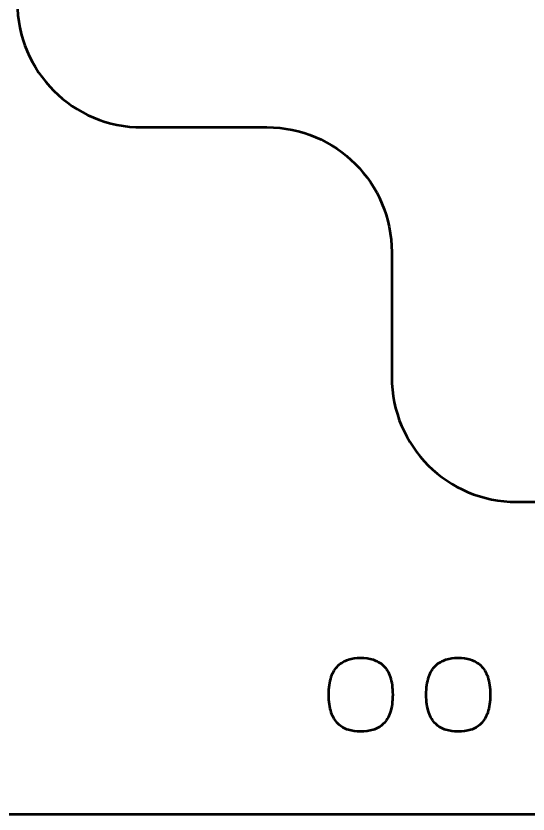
# Model space of a CAD drawing. Header units: centimetres. Extents: x -17.9 to -3.1, y -25.3 to -4.3.
# Drawn here: x -11.781 to -9.729, y -25.35 to -22.154 of the extents above; entities that cross this region are included whole.
import ezdxf

# ---------------------------------------------------------------- set-up
doc = ezdxf.new("R2010")
doc.units = ezdxf.units.CM
doc.header["$MEASUREMENT"] = 0
doc.layers.add('Layer 1', color=7, linetype='Continuous')

msp = doc.modelspace()

# ---------------------------------------------------------------- linework, layer by layer
at = {"layer": 'Layer 1', "color": 7, "lineweight": 53}
msp.add_open_spline([(-17.90003, -24.8499), (-17.90003, -24.8499), (-17.90003, -4.84994), (-17.90003, -4.84994), (-17.90003, -4.84994), (-17.90003, -4.57297), (-17.67694, -4.34998), (-17.39994, -4.34998), (-17.39994, -4.34998), (-17.39994, -4.34998), (-3.60007, -4.34998), (-3.60007, -4.34998), (-3.60007, -4.34998), (-3.32293, -4.34998), (-3.09997, -4.57297), (-3.09997, -4.84994), (-3.09997, -4.84994), (-3.09997, -4.84994), (-3.09997, -24.8499), (-3.09997, -24.8499), (-3.09997, -24.8499), (-3.09997, -25.1269), (-3.32293, -25.34999), (-3.60007, -25.34999), (-3.60007, -25.34999), (-3.60007, -25.34999), (-17.39994, -25.34999), (-17.39994, -25.34999), (-17.39994, -25.34999), (-17.67694, -25.34999), (-17.90003, -25.1269), (-17.90003, -24.8499)], degree=3, knots=[0, 0, 0, 0, 0.125, 0.125, 0.125, 0.125, 0.25, 0.25, 0.25, 0.25, 0.375, 0.375, 0.375, 0.375, 0.5, 0.5, 0.5, 0.5, 0.625, 0.625, 0.625, 0.625, 0.75, 0.75, 0.75, 0.75, 0.875, 0.875, 0.875, 0.875, 1, 1, 1, 1], dxfattribs=at)
at = {"layer": 'Layer 1', "color": 2, "lineweight": 53}
msp.add_open_spline([(-10.27499, -19.79993), (-10.27499, -19.79993), (-10.27503, -19.30007), (-10.27503, -19.30007), (-10.27503, -19.30007), (-10.27503, -19.02293), (-10.05194, -18.79997), (-9.77494, -18.79997), (-9.77494, -18.79997), (-9.77494, -18.79997), (-8.32507, -18.79997), (-8.32507, -18.79997), (-8.32507, -18.79997), (-8.04793, -18.79997), (-7.82497, -19.02293), (-7.82497, -19.30007), (-7.82497, -19.30007), (-7.82497, -19.30007), (-7.82497, -23.59994), (-7.82497, -23.59994), (-7.82497, -23.59994), (-7.82497, -23.87694), (-8.04793, -24.10003), (-8.32507, -24.10003), (-8.32507, -24.10003), (-8.32507, -24.10003), (-9.77494, -24.10003), (-9.77494, -24.10003), (-9.77494, -24.10003), (-10.05194, -24.10003), (-10.27503, -23.87694), (-10.27503, -23.59994), (-10.27503, -23.59994), (-10.27503, -23.59994), (-10.27499, -23.10007), (-10.27499, -23.10007), (-10.27499, -23.10007), (-10.27494, -22.82312), (-10.49803, -22.60003), (-10.77503, -22.60003), (-10.77503, -22.60003), (-10.77503, -22.60003), (-11.27493, -22.60003), (-11.27493, -22.60003), (-11.27493, -22.60003), (-11.55207, -22.60003), (-11.77503, -22.37694), (-11.77503, -22.09994), (-11.77503, -22.09994), (-11.77503, -22.09994), (-11.77503, -20.80007), (-11.77503, -20.80007), (-11.77503, -20.80007), (-11.77503, -20.52293), (-11.55207, -20.29997), (-11.27493, -20.29997), (-11.27493, -20.29997), (-11.27493, -20.29997), (-10.77503, -20.29997), (-10.77503, -20.29997), (-10.77503, -20.29997), (-10.49803, -20.29997), (-10.27494, -20.07688), (-10.27499, -19.79993)], degree=3, knots=[0, 0, 0, 0, 0.0625, 0.0625, 0.0625, 0.0625, 0.125, 0.125, 0.125, 0.125, 0.1875, 0.1875, 0.1875, 0.1875, 0.25, 0.25, 0.25, 0.25, 0.3125, 0.3125, 0.3125, 0.3125, 0.375, 0.375, 0.375, 0.375, 0.4375, 0.4375, 0.4375, 0.4375, 0.5, 0.5, 0.5, 0.5, 0.5625, 0.5625, 0.5625, 0.5625, 0.625, 0.625, 0.625, 0.625, 0.6875, 0.6875, 0.6875, 0.6875, 0.75, 0.75, 0.75, 0.75, 0.8125, 0.8125, 0.8125, 0.8125, 0.875, 0.875, 0.875, 0.875, 0.9375, 0.9375, 0.9375, 0.9375, 1, 1, 1, 1], dxfattribs=at)
at = {"layer": 'Layer 1', "color": 7}
for points in [[(-10.39933, -25.01987), (-10.38155, -25.01996), (-10.365, -25.01771), (-10.34957, -25.01291), (-10.34957, -25.01291), (-10.33414, -25.00811), (-10.3205, -25.00011), (-10.30883, -24.98892), (-10.30883, -24.98892), (-10.29707, -24.97773), (-10.28795, -24.96258), (-10.28127, -24.94339), (-10.28127, -24.94339), (-10.27469, -24.92429), (-10.2713, -24.90049), (-10.2712, -24.87199), (-10.2712, -24.87199), (-10.2713, -24.84358), (-10.27469, -24.81987), (-10.28127, -24.80087), (-10.28127, -24.80087), (-10.28795, -24.78186), (-10.29707, -24.76672), (-10.30883, -24.75552), (-10.30883, -24.75552), (-10.3205, -24.74442), (-10.33414, -24.73643), (-10.34957, -24.73163), (-10.34957, -24.73163), (-10.365, -24.72683), (-10.38155, -24.72457), (-10.39933, -24.72467), (-10.39933, -24.72467), (-10.41692, -24.72457), (-10.43348, -24.72683), (-10.44891, -24.73163), (-10.44891, -24.73163), (-10.46434, -24.73643), (-10.47788, -24.74442), (-10.48964, -24.75552), (-10.48964, -24.75552), (-10.5014, -24.76672), (-10.51062, -24.78186), (-10.5173, -24.80087), (-10.5173, -24.80087), (-10.52398, -24.81987), (-10.52737, -24.84358), (-10.52746, -24.87199), (-10.52746, -24.87199), (-10.52737, -24.90049), (-10.52398, -24.92429), (-10.5173, -24.94339), (-10.5173, -24.94339), (-10.51062, -24.96258), (-10.5014, -24.97773), (-10.48964, -24.98892), (-10.48964, -24.98892), (-10.47788, -25.00011), (-10.46434, -25.00811), (-10.44891, -25.01291), (-10.44891, -25.01291), (-10.43348, -25.01771), (-10.41692, -25.01996), (-10.39933, -25.01987)], [(-10.39933, -25.01987), (-10.38155, -25.01996), (-10.365, -25.01771), (-10.34957, -25.01291), (-10.34957, -25.01291), (-10.33414, -25.00811), (-10.3205, -25.00011), (-10.30883, -24.98892), (-10.30883, -24.98892), (-10.29707, -24.97773), (-10.28795, -24.96258), (-10.28127, -24.94339), (-10.28127, -24.94339), (-10.27469, -24.92429), (-10.2713, -24.90049), (-10.2712, -24.87199), (-10.2712, -24.87199), (-10.2713, -24.84358), (-10.27469, -24.81987), (-10.28127, -24.80087), (-10.28127, -24.80087), (-10.28795, -24.78186), (-10.29707, -24.76672), (-10.30883, -24.75552), (-10.30883, -24.75552), (-10.3205, -24.74442), (-10.33414, -24.73643), (-10.34957, -24.73163), (-10.34957, -24.73163), (-10.365, -24.72683), (-10.38155, -24.72457), (-10.39933, -24.72467), (-10.39933, -24.72467), (-10.41692, -24.72457), (-10.43348, -24.72683), (-10.44891, -24.73163), (-10.44891, -24.73163), (-10.46434, -24.73643), (-10.47788, -24.74442), (-10.48964, -24.75552), (-10.48964, -24.75552), (-10.5014, -24.76672), (-10.51062, -24.78186), (-10.5173, -24.80087), (-10.5173, -24.80087), (-10.52398, -24.81987), (-10.52737, -24.84358), (-10.52746, -24.87199), (-10.52746, -24.87199), (-10.52737, -24.90049), (-10.52398, -24.92429), (-10.5173, -24.94339), (-10.5173, -24.94339), (-10.51062, -24.96258), (-10.5014, -24.97773), (-10.48964, -24.98892), (-10.48964, -24.98892), (-10.47788, -25.00011), (-10.46434, -25.00811), (-10.44891, -25.01291), (-10.44891, -25.01291), (-10.43348, -25.01771), (-10.41692, -25.01996), (-10.39933, -25.01987)], [(-10.00874, -25.01987), (-9.99096, -25.01996), (-9.97441, -25.01771), (-9.95898, -25.01291), (-9.95898, -25.01291), (-9.94355, -25.00811), (-9.92991, -25.00011), (-9.91824, -24.98892), (-9.91824, -24.98892), (-9.90648, -24.97773), (-9.89736, -24.96258), (-9.89068, -24.94339), (-9.89068, -24.94339), (-9.8841, -24.92429), (-9.88071, -24.90049), (-9.88061, -24.87199), (-9.88061, -24.87199), (-9.88071, -24.84358), (-9.8841, -24.81987), (-9.89068, -24.80087), (-9.89068, -24.80087), (-9.89736, -24.78186), (-9.90648, -24.76672), (-9.91824, -24.75552), (-9.91824, -24.75552), (-9.92991, -24.74442), (-9.94355, -24.73643), (-9.95898, -24.73163), (-9.95898, -24.73163), (-9.97441, -24.72683), (-9.99096, -24.72457), (-10.00874, -24.72467), (-10.00874, -24.72467), (-10.02633, -24.72457), (-10.04289, -24.72683), (-10.05832, -24.73163), (-10.05832, -24.73163), (-10.07375, -24.73643), (-10.08729, -24.74442), (-10.09905, -24.75552), (-10.09905, -24.75552), (-10.11081, -24.76672), (-10.12003, -24.78186), (-10.12671, -24.80087), (-10.12671, -24.80087), (-10.13339, -24.81987), (-10.13678, -24.84358), (-10.13687, -24.87199), (-10.13687, -24.87199), (-10.13678, -24.90049), (-10.13339, -24.92429), (-10.12671, -24.94339), (-10.12671, -24.94339), (-10.12003, -24.96258), (-10.11081, -24.97773), (-10.09905, -24.98892), (-10.09905, -24.98892), (-10.08729, -25.00011), (-10.07375, -25.00811), (-10.05832, -25.01291), (-10.05832, -25.01291), (-10.04289, -25.01771), (-10.02633, -25.01996), (-10.00874, -25.01987)], [(-10.00874, -25.01987), (-9.99096, -25.01996), (-9.97441, -25.01771), (-9.95898, -25.01291), (-9.95898, -25.01291), (-9.94355, -25.00811), (-9.92991, -25.00011), (-9.91824, -24.98892), (-9.91824, -24.98892), (-9.90648, -24.97773), (-9.89736, -24.96258), (-9.89068, -24.94339), (-9.89068, -24.94339), (-9.8841, -24.92429), (-9.88071, -24.90049), (-9.88061, -24.87199), (-9.88061, -24.87199), (-9.88071, -24.84358), (-9.8841, -24.81987), (-9.89068, -24.80087), (-9.89068, -24.80087), (-9.89736, -24.78186), (-9.90648, -24.76672), (-9.91824, -24.75552), (-9.91824, -24.75552), (-9.92991, -24.74442), (-9.94355, -24.73643), (-9.95898, -24.73163), (-9.95898, -24.73163), (-9.97441, -24.72683), (-9.99096, -24.72457), (-10.00874, -24.72467), (-10.00874, -24.72467), (-10.02633, -24.72457), (-10.04289, -24.72683), (-10.05832, -24.73163), (-10.05832, -24.73163), (-10.07375, -24.73643), (-10.08729, -24.74442), (-10.09905, -24.75552), (-10.09905, -24.75552), (-10.11081, -24.76672), (-10.12003, -24.78186), (-10.12671, -24.80087), (-10.12671, -24.80087), (-10.13339, -24.81987), (-10.13678, -24.84358), (-10.13687, -24.87199), (-10.13687, -24.87199), (-10.13678, -24.90049), (-10.13339, -24.92429), (-10.12671, -24.94339), (-10.12671, -24.94339), (-10.12003, -24.96258), (-10.11081, -24.97773), (-10.09905, -24.98892), (-10.09905, -24.98892), (-10.08729, -25.00011), (-10.07375, -25.00811), (-10.05832, -25.01291), (-10.05832, -25.01291), (-10.04289, -25.01771), (-10.02633, -25.01996), (-10.00874, -25.01987)]]:
    msp.add_open_spline(points, degree=3, knots=[0, 0, 0, 0, 0.0625, 0.0625, 0.0625, 0.0625, 0.125, 0.125, 0.125, 0.125, 0.1875, 0.1875, 0.1875, 0.1875, 0.25, 0.25, 0.25, 0.25, 0.3125, 0.3125, 0.3125, 0.3125, 0.375, 0.375, 0.375, 0.375, 0.4375, 0.4375, 0.4375, 0.4375, 0.5, 0.5, 0.5, 0.5, 0.5625, 0.5625, 0.5625, 0.5625, 0.625, 0.625, 0.625, 0.625, 0.6875, 0.6875, 0.6875, 0.6875, 0.75, 0.75, 0.75, 0.75, 0.8125, 0.8125, 0.8125, 0.8125, 0.875, 0.875, 0.875, 0.875, 0.9375, 0.9375, 0.9375, 0.9375, 1, 1, 1, 1], dxfattribs=at)
at = {"layer": 'Layer 1', "color": 30, "lineweight": 53}
for points in [[(-10.39933, -25.01987), (-10.38155, -25.01996), (-10.365, -25.01771), (-10.34957, -25.01291), (-10.34957, -25.01291), (-10.33414, -25.00811), (-10.3205, -25.00011), (-10.30883, -24.98892), (-10.30883, -24.98892), (-10.29707, -24.97773), (-10.28795, -24.96258), (-10.28127, -24.94339), (-10.28127, -24.94339), (-10.27469, -24.92429), (-10.2713, -24.90049), (-10.2712, -24.87199), (-10.2712, -24.87199), (-10.2713, -24.84358), (-10.27469, -24.81987), (-10.28127, -24.80087), (-10.28127, -24.80087), (-10.28795, -24.78186), (-10.29707, -24.76672), (-10.30883, -24.75552), (-10.30883, -24.75552), (-10.3205, -24.74442), (-10.33414, -24.73643), (-10.34957, -24.73163), (-10.34957, -24.73163), (-10.365, -24.72683), (-10.38155, -24.72457), (-10.39933, -24.72467), (-10.39933, -24.72467), (-10.41692, -24.72457), (-10.43348, -24.72683), (-10.44891, -24.73163), (-10.44891, -24.73163), (-10.46434, -24.73643), (-10.47788, -24.74442), (-10.48964, -24.75552), (-10.48964, -24.75552), (-10.5014, -24.76672), (-10.51062, -24.78186), (-10.5173, -24.80087), (-10.5173, -24.80087), (-10.52398, -24.81987), (-10.52737, -24.84358), (-10.52746, -24.87199), (-10.52746, -24.87199), (-10.52737, -24.90049), (-10.52398, -24.92429), (-10.5173, -24.94339), (-10.5173, -24.94339), (-10.51062, -24.96258), (-10.5014, -24.97773), (-10.48964, -24.98892), (-10.48964, -24.98892), (-10.47788, -25.00011), (-10.46434, -25.00811), (-10.44891, -25.01291), (-10.44891, -25.01291), (-10.43348, -25.01771), (-10.41692, -25.01996), (-10.39933, -25.01987)], [(-10.39933, -25.01987), (-10.38155, -25.01996), (-10.365, -25.01771), (-10.34957, -25.01291), (-10.34957, -25.01291), (-10.33414, -25.00811), (-10.3205, -25.00011), (-10.30883, -24.98892), (-10.30883, -24.98892), (-10.29707, -24.97773), (-10.28795, -24.96258), (-10.28127, -24.94339), (-10.28127, -24.94339), (-10.27469, -24.92429), (-10.2713, -24.90049), (-10.2712, -24.87199), (-10.2712, -24.87199), (-10.2713, -24.84358), (-10.27469, -24.81987), (-10.28127, -24.80087), (-10.28127, -24.80087), (-10.28795, -24.78186), (-10.29707, -24.76672), (-10.30883, -24.75552), (-10.30883, -24.75552), (-10.3205, -24.74442), (-10.33414, -24.73643), (-10.34957, -24.73163), (-10.34957, -24.73163), (-10.365, -24.72683), (-10.38155, -24.72457), (-10.39933, -24.72467), (-10.39933, -24.72467), (-10.41692, -24.72457), (-10.43348, -24.72683), (-10.44891, -24.73163), (-10.44891, -24.73163), (-10.46434, -24.73643), (-10.47788, -24.74442), (-10.48964, -24.75552), (-10.48964, -24.75552), (-10.5014, -24.76672), (-10.51062, -24.78186), (-10.5173, -24.80087), (-10.5173, -24.80087), (-10.52398, -24.81987), (-10.52737, -24.84358), (-10.52746, -24.87199), (-10.52746, -24.87199), (-10.52737, -24.90049), (-10.52398, -24.92429), (-10.5173, -24.94339), (-10.5173, -24.94339), (-10.51062, -24.96258), (-10.5014, -24.97773), (-10.48964, -24.98892), (-10.48964, -24.98892), (-10.47788, -25.00011), (-10.46434, -25.00811), (-10.44891, -25.01291), (-10.44891, -25.01291), (-10.43348, -25.01771), (-10.41692, -25.01996), (-10.39933, -25.01987)], [(-10.00874, -25.01987), (-9.99096, -25.01996), (-9.97441, -25.01771), (-9.95898, -25.01291), (-9.95898, -25.01291), (-9.94355, -25.00811), (-9.92991, -25.00011), (-9.91824, -24.98892), (-9.91824, -24.98892), (-9.90648, -24.97773), (-9.89736, -24.96258), (-9.89068, -24.94339), (-9.89068, -24.94339), (-9.8841, -24.92429), (-9.88071, -24.90049), (-9.88061, -24.87199), (-9.88061, -24.87199), (-9.88071, -24.84358), (-9.8841, -24.81987), (-9.89068, -24.80087), (-9.89068, -24.80087), (-9.89736, -24.78186), (-9.90648, -24.76672), (-9.91824, -24.75552), (-9.91824, -24.75552), (-9.92991, -24.74442), (-9.94355, -24.73643), (-9.95898, -24.73163), (-9.95898, -24.73163), (-9.97441, -24.72683), (-9.99096, -24.72457), (-10.00874, -24.72467), (-10.00874, -24.72467), (-10.02633, -24.72457), (-10.04289, -24.72683), (-10.05832, -24.73163), (-10.05832, -24.73163), (-10.07375, -24.73643), (-10.08729, -24.74442), (-10.09905, -24.75552), (-10.09905, -24.75552), (-10.11081, -24.76672), (-10.12003, -24.78186), (-10.12671, -24.80087), (-10.12671, -24.80087), (-10.13339, -24.81987), (-10.13678, -24.84358), (-10.13687, -24.87199), (-10.13687, -24.87199), (-10.13678, -24.90049), (-10.13339, -24.92429), (-10.12671, -24.94339), (-10.12671, -24.94339), (-10.12003, -24.96258), (-10.11081, -24.97773), (-10.09905, -24.98892), (-10.09905, -24.98892), (-10.08729, -25.00011), (-10.07375, -25.00811), (-10.05832, -25.01291), (-10.05832, -25.01291), (-10.04289, -25.01771), (-10.02633, -25.01996), (-10.00874, -25.01987)], [(-10.00874, -25.01987), (-9.99096, -25.01996), (-9.97441, -25.01771), (-9.95898, -25.01291), (-9.95898, -25.01291), (-9.94355, -25.00811), (-9.92991, -25.00011), (-9.91824, -24.98892), (-9.91824, -24.98892), (-9.90648, -24.97773), (-9.89736, -24.96258), (-9.89068, -24.94339), (-9.89068, -24.94339), (-9.8841, -24.92429), (-9.88071, -24.90049), (-9.88061, -24.87199), (-9.88061, -24.87199), (-9.88071, -24.84358), (-9.8841, -24.81987), (-9.89068, -24.80087), (-9.89068, -24.80087), (-9.89736, -24.78186), (-9.90648, -24.76672), (-9.91824, -24.75552), (-9.91824, -24.75552), (-9.92991, -24.74442), (-9.94355, -24.73643), (-9.95898, -24.73163), (-9.95898, -24.73163), (-9.97441, -24.72683), (-9.99096, -24.72457), (-10.00874, -24.72467), (-10.00874, -24.72467), (-10.02633, -24.72457), (-10.04289, -24.72683), (-10.05832, -24.73163), (-10.05832, -24.73163), (-10.07375, -24.73643), (-10.08729, -24.74442), (-10.09905, -24.75552), (-10.09905, -24.75552), (-10.11081, -24.76672), (-10.12003, -24.78186), (-10.12671, -24.80087), (-10.12671, -24.80087), (-10.13339, -24.81987), (-10.13678, -24.84358), (-10.13687, -24.87199), (-10.13687, -24.87199), (-10.13678, -24.90049), (-10.13339, -24.92429), (-10.12671, -24.94339), (-10.12671, -24.94339), (-10.12003, -24.96258), (-10.11081, -24.97773), (-10.09905, -24.98892), (-10.09905, -24.98892), (-10.08729, -25.00011), (-10.07375, -25.00811), (-10.05832, -25.01291), (-10.05832, -25.01291), (-10.04289, -25.01771), (-10.02633, -25.01996), (-10.00874, -25.01987)]]:
    msp.add_open_spline(points, degree=3, knots=[0, 0, 0, 0, 0.0625, 0.0625, 0.0625, 0.0625, 0.125, 0.125, 0.125, 0.125, 0.1875, 0.1875, 0.1875, 0.1875, 0.25, 0.25, 0.25, 0.25, 0.3125, 0.3125, 0.3125, 0.3125, 0.375, 0.375, 0.375, 0.375, 0.4375, 0.4375, 0.4375, 0.4375, 0.5, 0.5, 0.5, 0.5, 0.5625, 0.5625, 0.5625, 0.5625, 0.625, 0.625, 0.625, 0.625, 0.6875, 0.6875, 0.6875, 0.6875, 0.75, 0.75, 0.75, 0.75, 0.8125, 0.8125, 0.8125, 0.8125, 0.875, 0.875, 0.875, 0.875, 0.9375, 0.9375, 0.9375, 0.9375, 1, 1, 1, 1], dxfattribs=at)

doc.saveas('drawing.dxf')
